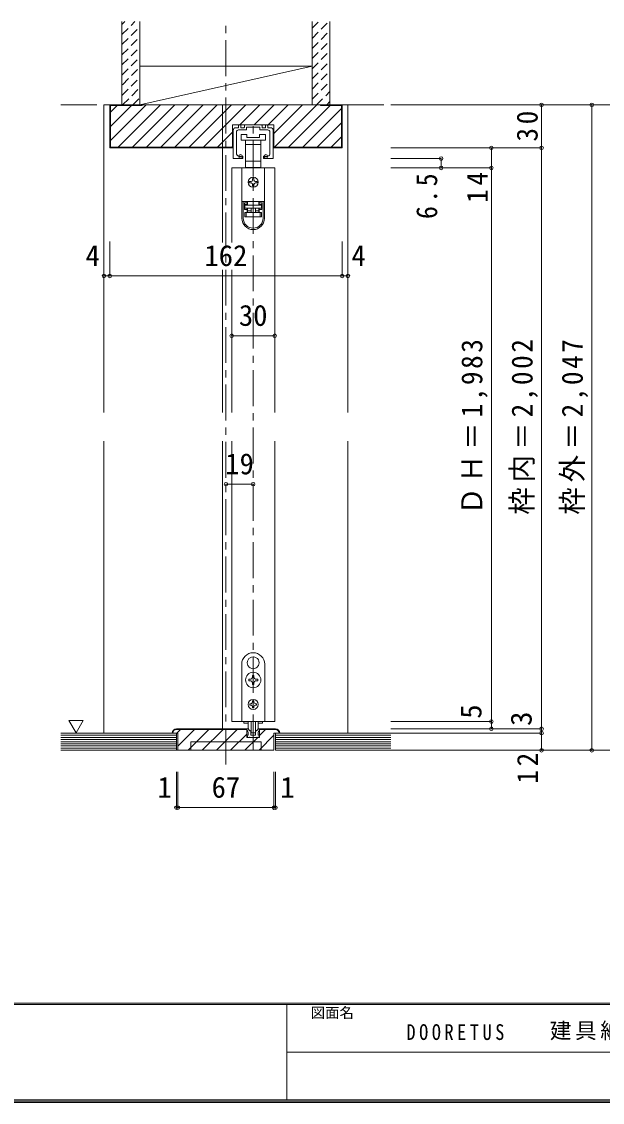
# Model space of a CAD drawing. Units: millimetres at full size, sheet at 1:5; details may follow other scales. Extents: x -957 to 993, y -689 to 708.
# Drawn here: x -167 to 238, y -689 to 64 of the extents above; entities that cross this region are included whole.
import ezdxf
from ezdxf.enums import TextEntityAlignment as Align

# ---------------------------------------------------------------- set-up
doc = ezdxf.new("R2010")
doc.units = ezdxf.units.MM
doc.header["$LTSCALE"] = 5
doc.header["$PDMODE"] = 32
doc.header["$PDSIZE"] = 2.5
doc.linetypes.add('CHAIN1', pattern=[8, 5, -1, 1, -1])
doc.linetypes.add('DASHED1', pattern=[1.8, 1.2, -0.6])
for name, color, linetype, lineweight in [('0-B_寸法', 7, 'Continuous', 9), ('F-0_補助線', 7, 'Continuous', 9), ('F-1_枠', 6, 'Continuous', 9)]:
    doc.layers.add(name, color=color, linetype=linetype, lineweight=lineweight)
doc.layers.add('F-A_文字', color=7, linetype='Continuous')
doc.styles.add('ＭＳ ゴシック', font='')
doc.styles.get('ＭＳ ゴシック').set_extended_font_data('MS Gothic')

# ---------------------------------------------------------------- blocks, each defined once
blk = doc.blocks.new('01')
at = {"layer": '0-B_寸法'}
for p, q in [((-8.95, 7.72), (-9.85, 7.72)), ((-5.85, 7.72), (5.85, 7.72)), ((8.95, 7.72), (9.85, 7.72)), ((-14, 3.72), (-14, -15.48)), ((-12, 5.72), (-10.45, 5.72)), ((-11.65, 2.72), (-11.65, -12.157)), ((-10.15, 6.02), (-10.15, 7.42)), ((-10.15, 4.22), (-4.95, 4.22)), ((-8.65, 6.02), (-8.65, 7.42)), ((-6.45, 5.72), (-8.35, 5.72)), ((-6.15, 7.42), (-6.15, 6.02)), ((-4.65, 4.52), (-4.65, 5.92)), ((-4.35, 6.22), (-0.3, 6.22)), ((0, 6.52), (-0.3, 6.22)), ((0, 6.52), (0.3, 6.22)), ((4.35, 6.22), (0.3, 6.22)), ((4.65, 4.52), (4.65, 5.92)), ((10.15, 4.22), (4.95, 4.22)), ((6.15, 7.42), (6.15, 6.02)), ((6.45, 5.72), (8.35, 5.72)), ((8.65, 6.02), (8.65, 7.42)), ((10.15, 6.02), (10.15, 7.42)), ((12, 5.72), (10.45, 5.72)), ((11.65, 2.72), (11.65, -12.157)), ((14, 3.72), (14, -15.48)), ((-7.15, -15.48), (-7.15, -14.405)), ((7.15, -15.48), (7.15, -14.405)), ((-13.7, -15.78), (-7.45, -15.78)), ((13.7, -15.78), (7.45, -15.78))]:
    blk.add_line(p, q, dxfattribs=at)
for centre, radius, start, end in [((-9.85, 7.42), 0.3, 90, 180), ((-8.95, 7.42), 0.3, 0, 90), ((-5.85, 7.42), 0.3, 90, 180), ((5.85, 7.42), 0.3, 0, 90), ((8.95, 7.42), 0.3, 90, 180), ((9.85, 7.42), 0.3, 0, 90), ((-12, 3.72), 2, 90, 180), ((-10.15, 2.72), 1.5, 90, 180), ((-10.45, 6.02), 0.3, 270, 0), ((-8.35, 6.02), 0.3, 180, 270), ((-6.45, 6.02), 0.3, 270, 0), ((-4.95, 4.52), 0.3, 270, 0), ((-4.35, 5.92), 0.3, 90, 180), ((4.35, 5.92), 0.3, 0, 90), ((4.95, 4.52), 0.3, 180, 270), ((6.45, 6.02), 0.3, 180, 270), ((8.35, 6.02), 0.3, 270, 0), ((10.45, 6.02), 0.3, 180, 270), ((10.15, 2.72), 1.5, 0, 90), ((12, 3.72), 2, 0, 90), ((-9.65, -12.157), 2, 180, 253.54075), ((-8.8, -9.28), 5, 253.54075, 284.75682), ((-7.45, -14.405), 0.3, 0, 104.75682), ((7.45, -14.405), 0.3, 75.24318, 180), ((8.8, -9.28), 5, 255.24318, 286.45925), ((9.65, -12.157), 2, 286.45925, 0), ((-13.7, -15.48), 0.3, 180, 270), ((-7.45, -15.48), 0.3, 270, 0), ((7.45, -15.48), 0.3, 180, 270), ((13.7, -15.48), 0.3, 270, 0)]:
    blk.add_arc(centre, radius, start, end, dxfattribs=at)
for p in [(-8.8, -14.28), (8.8, -14.28)]:
    blk.add_point(p, dxfattribs=at)

msp = doc.modelspace()

# ---------------------------------------------------------------- linework, layer by layer
at = {"layer": '0-B_寸法'}
for p, q in [((-97.205, 6.407), (-97.205, 64.407)), ((-84.705, 6.407), (-84.705, 64.407)), ((35.295, 6.407), (35.295, 64.407)), ((47.795, 6.407), (47.795, 64.407)), ((-84.705, 6.407), (35.295, 33.407)), ((-84.705, 33.407), (35.295, 33.407)), ((-109.705, 6.407), (-105.705, 6.407)), ((-109.705, 6.407), (-109.705, -208.093)), ((-105.705, -23.593), (-105.705, 6.407)), ((-105.206, -18.579), (-80.22, 6.407)), ((-105.206, -23.093), (-105.206, 5.907)), ((-105.206, -8.68), (-90.619, 5.907)), ((-105.206, 1.22), (-100.519, 5.907)), ((-99.82, -23.093), (-70.32, 6.407)), ((-89.921, -23.093), (-60.421, 6.407)), ((-84.705, 6.407), (35.295, 6.407)), ((-80.021, -23.093), (-50.521, 6.407)), ((-40.622, 6.407), (-70.122, -23.093)), ((-30.722, 6.407), (-60.222, -23.093)), ((-50.323, -23.093), (-20.823, 6.407)), ((-40.423, -23.093), (-10.923, 6.407)), ((-27.205, 6.407), (-27.205, -89.57)), ((-15.024, -7.593), (-1.024, 6.407)), ((-5.124, -7.593), (8.876, 6.407)), ((4.775, -7.593), (18.775, 6.407)), ((8.695, -13.574), (28.675, 6.407)), ((9.074, -23.093), (38.574, 6.407)), ((18.974, -23.093), (47.974, 5.907)), ((28.873, -23.093), (55.795, 3.828)), ((41.295, 5.907), (41.295, 6.407)), ((41.295, 5.907), (55.795, 5.907)), ((55.795, -23.093), (55.795, 5.907)), ((56.295, -23.593), (56.295, 6.407)), ((60.295, -208.093), (60.295, 6.407)), ((230.295, 6.407), (90.295, 6.407)), ((195.295, 6.407), (195.295, -23.593)), ((230.295, 6.407), (230.295, -431.593)), ((38.773, -23.093), (55.795, -6.072)), ((-30.524, -23.093), (-20.105, -12.675)), ((-20.105, -23.593), (-20.105, -7.593)), ((8.695, -7.593), (-20.105, -7.593)), ((-14.205, -14.293), (-14.205, -18.293)), ((-10.205, -14.293), (-14.205, -14.293)), ((-10.205, -16.293), (-10.205, -14.293)), ((-1.205, -14.293), (-1.205, -16.293)), ((2.795, -14.293), (-1.205, -14.293)), ((2.795, -18.293), (2.795, -14.293)), ((8.695, -23.593), (8.695, -7.593)), ((-20.624, -23.093), (-20.105, -22.575)), ((-14.205, -18.293), (-5.705, -18.293)), ((-10.955, -18.293), (-10.955, -21.293)), ((-10.955, -21.293), (-10.955, -32.893)), ((-10.955, -21.293), (-5.705, -21.293)), ((-1.205, -16.293), (-10.205, -16.293)), ((-5.705, -18.293), (2.795, -18.293)), ((-5.705, -21.293), (-0.455, -21.293)), ((-0.455, -21.293), (-0.455, -18.293)), ((-0.455, -32.893), (-0.455, -21.293)), ((48.672, -23.093), (55.795, -15.971)), ((-20.105, -23.593), (-105.705, -23.593)), ((-20.105, -23.093), (-105.206, -23.093)), ((55.795, -23.093), (8.695, -23.093)), ((56.295, -23.593), (8.695, -23.593)), ((195.295, -23.593), (90.295, -23.593)), ((160.295, -23.593), (160.295, -37.593)), ((195.295, -443.593), (195.295, -23.593)), ((-20.705, -37.593), (-20.705, -89.57)), ((9.295, -37.593), (-20.705, -37.593)), ((-13.605, -37.593), (-13.605, -60.893)), ((2.195, -37.593), (-13.605, -37.593)), ((-10.955, -32.893), (-10.955, -37.293)), ((-5.705, -32.893), (-10.955, -32.893)), ((-10.955, -37.293), (-9.705, -37.293)), ((-0.455, -32.893), (-5.705, -32.893)), ((-1.705, -37.593), (-1.705, -37.293)), ((-1.705, -37.293), (-0.455, -37.293)), ((-0.455, -37.293), (-0.455, -32.893)), ((2.195, -37.593), (2.195, -60.893)), ((9.295, -37.593), (9.295, -208.093)), ((125.295, -31.093), (90.295, -31.093)), ((160.295, -37.593), (90.295, -37.593)), ((125.295, -31.093), (125.295, -37.593)), ((160.295, -37.593), (160.295, -423.594)), ((-6.205, -45.093), (-6.205, -46.093)), ((-5.205, -46.093), (-5.205, -45.093)), ((-7.205, -47.093), (-8.205, -47.093)), ((-8.205, -48.093), (-7.205, -48.093)), ((-6.205, -49.093), (-6.205, -50.093)), ((-5.205, -50.093), (-5.205, -49.093)), ((-3.205, -47.093), (-4.205, -47.093)), ((-4.205, -48.093), (-3.205, -48.093)), ((-13.605, -60.893), (-13.605, -60.993)), ((2.195, -60.893), (-13.605, -60.893)), ((-13.605, -60.993), (-13.605, -72.693)), ((-12.605, -60.993), (-13.605, -60.993)), ((-12.605, -72.693), (-12.605, -60.993)), ((-9.905, -60.993), (-12.605, -60.993)), ((-11.805, -61.993), (-9.905, -61.993)), ((-11.805, -61.993), (-11.805, -66.693)), ((-9.905, -62.993), (-11.805, -62.993)), ((-9.905, -66.693), (-11.805, -66.693)), ((-9.705, -63.093), (-11.605, -63.093)), ((-11.605, -63.093), (-11.605, -63.593)), ((-10.605, -60.993), (-10.605, -60.893)), ((-9.905, -60.993), (-9.905, -61.993)), ((-9.905, -61.993), (-9.905, -62.993)), ((-9.905, -66.693), (-9.905, -68.593)), ((-9.705, -63.093), (-9.705, -60.893)), ((-9.705, -67.593), (-9.705, -65.593)), ((-9.705, -67.593), (-7.205, -67.593)), ((-9.705, -68.593), (-9.705, -67.593)), ((-7.205, -65.593), (-7.205, -68.593)), ((-4.205, -65.593), (-4.205, -68.593)), ((-1.705, -60.893), (-1.705, -63.093)), ((0.195, -63.093), (-1.705, -63.093)), ((-1.705, -65.593), (-1.705, -67.593)), ((-1.505, -61.993), (-1.505, -60.993)), ((1.195, -60.993), (-1.505, -60.993)), ((-1.505, -61.993), (0.395, -61.993)), ((-1.505, -65.693), (0.395, -65.693)), ((-1.505, -66.693), (-1.505, -65.693)), ((-1.505, -68.593), (-1.505, -66.693)), ((0.395, -66.693), (-1.505, -66.693)), ((-0.805, -60.893), (-0.805, -60.993)), ((0.195, -63.593), (0.195, -63.093)), ((0.395, -66.693), (0.395, -61.993)), ((2.195, -60.893), (2.195, -60.993)), ((2.195, -72.693), (2.195, -60.993)), ((-11.605, -71.593), (-11.605, -68.593)), ((-11.605, -68.593), (-10.605, -68.593)), ((-10.605, -71.593), (-11.605, -71.593)), ((-10.605, -68.593), (-10.605, -71.593)), ((-10.605, -68.593), (-0.805, -68.593)), ((-0.805, -71.593), (-10.605, -71.593)), ((-0.805, -71.593), (-0.805, -68.593)), ((-0.805, -68.593), (0.195, -68.593)), ((0.195, -71.593), (-0.805, -71.593)), ((0.195, -68.593), (0.195, -71.593)), ((-105.705, -112.898), (-105.705, -88.839)), ((56.295, -112.898), (56.295, -92.339)), ((-105.705, -112.898), (56.295, -112.898)), ((-27.205, -108.683), (-27.205, -208.093)), ((-20.705, -108.683), (-20.705, -208.093)), ((-20.705, -154.594), (9.295, -154.594)), ((-109.705, -228.093), (-109.705, -431.594)), ((-27.205, -228.093), (-27.205, -428.594)), ((-20.705, -228.093), (-20.705, -423.594)), ((9.295, -228.093), (9.295, -423.594)), ((60.295, -431.594), (60.295, -228.093)), ((-13.705, -423.594), (-13.705, -383.594)), ((-5.804, -378.445), (-5.705, -378.544)), ((-5.607, -378.445), (-5.705, -378.544)), ((2.295, -383.594), (2.295, -423.594)), ((-9.348, -384.582), (-9.213, -384.619)), ((-9.249, -384.754), (-9.213, -384.619)), ((-6.205, -391.444), (-6.205, -392.394)), ((-5.205, -391.444), (-6.205, -391.444)), ((-5.205, -392.394), (-5.205, -391.444)), ((-2.063, -384.582), (-2.198, -384.619)), ((-2.162, -384.754), (-2.198, -384.619)), ((-7.905, -394.094), (-8.855, -394.094)), ((-8.855, -394.094), (-8.855, -395.094)), ((-8.855, -395.094), (-7.905, -395.094)), ((-5.205, -397.744), (-5.205, -396.794)), ((-2.555, -394.094), (-3.505, -394.094)), ((-3.505, -395.094), (-2.555, -395.094)), ((-2.555, -395.094), (-2.555, -394.094)), ((-7.505, -411.094), (-8.105, -411.094)), ((-8.105, -411.094), (-8.105, -412.094)), ((-8.105, -412.094), (-7.505, -412.094)), ((-6.205, -409.194), (-5.205, -409.194)), ((-6.205, -409.194), (-6.205, -409.794)), ((-6.205, -413.394), (-6.205, -413.994)), ((-5.205, -413.994), (-6.205, -413.994)), ((-5.205, -409.194), (-5.205, -409.794)), ((-5.205, -413.394), (-5.205, -413.994)), ((-3.905, -411.094), (-3.305, -411.094)), ((-134.141, -422.78), (-129.141, -431.44)), ((-59.206, -429.093), (-10.105, -429.093)), ((-59.205, -428.594), (-10.105, -428.594)), ((-58.941, -431.594), (-56.441, -429.093)), ((-58.205, -440.758), (-46.541, -429.093)), ((-51.142, -443.594), (-36.642, -429.093)), ((-41.242, -443.594), (-26.742, -429.093)), ((-31.343, -443.594), (-16.843, -429.093)), ((-20.705, -423.594), (9.295, -423.594)), ((2.295, -423.594), (-13.705, -423.594)), ((-12.305, -423.594), (-12.305, -424.794)), ((-12.305, -424.794), (-9.173, -424.794)), ((-10.205, -428.594), (-9.663, -428.594)), ((-10.205, -429.594), (-10.205, -428.594)), ((-10.105, -434.593), (-10.105, -428.593)), ((-8.043, -430.006), (-9.309, -428.74)), ((-9.205, -428.015), (-9.205, -423.594)), ((-7.205, -423.594), (-7.205, -431.215)), ((-4.205, -423.594), (-4.205, -431.215)), ((-3.368, -430.006), (-2.102, -428.74)), ((-2.238, -424.794), (0.895, -424.794)), ((-2.205, -428.015), (-2.205, -423.594)), ((-1.305, -428.594), (9.795, -428.594)), ((-1.305, -429.093), (9.795, -429.093)), ((-1.305, -433.355), (2.956, -429.093)), ((0.895, -423.594), (0.895, -424.794)), ((160.295, -423.594), (90.295, -423.594)), ((195.295, -428.594), (90.295, -428.594)), ((160.295, -423.594), (160.295, -428.594)), ((-59.205, -431.594), (-139.705, -431.594)), ((-59.205, -433.094), (-139.705, -433.094)), ((-59.205, -434.594), (-139.705, -434.594)), ((-59.205, -436.094), (-139.705, -436.094)), ((-58.205, -431.594), (-62.205, -431.594)), ((-59.205, -443.593), (-59.205, -431.594)), ((-58.205, -443.594), (-58.205, -431.594)), ((-21.443, -443.594), (-10.105, -432.256)), ((-11.544, -443.594), (-2.544, -434.593)), ((-9.505, -434.593), (-9.991, -433.367)), ((-9.205, -433.093), (-9.805, -433.093)), ((-8.405, -434.593), (-9.505, -434.593)), ((-9.205, -433.093), (-9.205, -431.83)), ((-8.405, -434.593), (-8.205, -434.393)), ((-8.205, -434.393), (-8.005, -434.593)), ((-3.405, -434.593), (-8.005, -434.593)), ((-7.831, -430.094), (-7.505, -430.094)), ((-7.305, -432.793), (-7.305, -430.294)), ((-4.505, -431.515), (-6.905, -431.515)), ((-5.705, -433.393), (-5.405, -433.093)), ((-5.405, -433.093), (-4.405, -433.093)), ((-4.105, -432.793), (-4.105, -430.294)), ((-3.58, -430.094), (-3.905, -430.094)), ((-3.205, -434.393), (-3.405, -434.593)), ((-3.005, -434.593), (-3.205, -434.393)), ((-3.005, -434.593), (-1.905, -434.593)), ((-2.205, -433.093), (-2.205, -431.83)), ((-2.205, -433.093), (-1.605, -433.093)), ((-1.905, -434.593), (-1.42, -433.367)), ((-1.644, -443.594), (8.795, -433.155)), ((9.795, -443.593), (9.795, -431.594)), ((9.795, -431.594), (90.295, -431.594)), ((9.795, -433.094), (90.295, -433.094)), ((9.795, -434.594), (90.295, -434.594)), ((9.795, -436.094), (90.295, -436.094)), ((195.295, -431.593), (90.295, -431.593)), ((230.295, -443.593), (230.295, -431.593)), ((-59.205, -437.594), (-139.705, -437.594)), ((-59.205, -439.094), (-139.705, -439.094)), ((-59.205, -440.594), (-139.705, -440.594)), ((-59.205, -442.094), (-139.705, -442.094)), ((-59.205, -443.594), (-139.705, -443.594)), ((8.795, -443.594), (-58.205, -443.594)), ((-0.205, -443.594), (-0.205, -437.593)), ((9.795, -437.594), (90.295, -437.594)), ((9.795, -439.094), (90.295, -439.094)), ((9.795, -440.594), (90.295, -440.594)), ((9.795, -442.094), (90.295, -442.094)), ((9.795, -443.594), (90.295, -443.594)), ((230.295, -443.593), (90.295, -443.593))]:
    msp.add_line(p, q, dxfattribs=at)
at = {"layer": '0-B_寸法', "linetype": 'DASHED1'}
for p, q in [((-97.177, 55.44), (-88.211, 64.407)), ((-97.177, 62.511), (-95.282, 64.407)), ((-97.177, 48.369), (-84.677, 60.869)), ((35.295, 52.732), (46.969, 64.407)), ((35.295, 59.803), (39.898, 64.407)), ((-97.177, 41.298), (-84.677, 53.798)), ((35.295, 45.661), (47.795, 58.161)), ((-97.177, 34.227), (-84.677, 46.727)), ((35.295, 38.59), (47.795, 51.09)), ((-97.177, 27.156), (-84.677, 39.656)), ((35.295, 31.519), (47.795, 44.019)), ((-96.856, 20.407), (-84.677, 32.585)), ((35.295, 24.448), (47.795, 36.948)), ((-97.205, 12.986), (-84.677, 25.514)), ((35.295, 17.377), (47.795, 29.877)), ((35.295, 10.306), (47.795, 22.806)), ((-96.714, 6.407), (-84.677, 18.443)), ((38.466, 6.407), (47.795, 15.735)), ((-89.643, 6.407), (-84.677, 11.372)), ((45.537, 6.407), (47.795, 8.664))]:
    msp.add_line(p, q, dxfattribs=at)
at = {"layer": '0-B_寸法', "linetype": 'CHAIN1'}
for p, q in [((-24.705, -453.593), (-24.705, 64.407)), ((-139.705, 6.407), (249.295, 6.407)), ((-5.705, -443.593), (-5.705, -7.593)), ((-139.705, -443.593), (249.295, -443.593))]:
    msp.add_line(p, q, dxfattribs=at)
at = {"layer": '0-B_寸法', "color": 4}
for p, q in [((-109.705, -112.898), (-109.705, -88.839)), ((-105.705, -112.898), (-105.705, -88.839)), ((56.295, -112.898), (56.295, -88.839)), ((60.295, -112.898), (60.295, -88.839)), ((-105.705, -112.898), (-109.705, -112.898)), ((56.295, -112.898), (60.295, -112.898)), ((-24.705, -258.093), (-5.705, -258.093)), ((-59.205, -483.593), (-59.205, -458.593)), ((-58.205, -483.593), (-58.205, -458.593)), ((8.795, -483.593), (8.795, -458.593)), ((9.795, -483.593), (9.795, -458.593)), ((-59.205, -483.593), (-58.205, -483.593)), ((-58.205, -483.593), (8.795, -483.593)), ((8.795, -483.593), (9.795, -483.593))]:
    msp.add_line(p, q, dxfattribs=at)
at = {"layer": '0-B_寸法'}
for points in [[(60.295, 6.407), (56.295, 6.407), (-105.705, 6.407)], [(-83.205, 6.407), (-83.205, 5.907), (-105.206, 5.907)], [(-1.705, -37.293), (-9.705, -37.293), (-9.705, -37.593)], [(-11.805, -65.693), (-9.905, -65.693), (-9.905, -66.693)], [(-4.205, -67.593), (-1.705, -67.593), (-1.705, -68.593)], [(0.395, -62.993), (-1.505, -62.993), (-1.505, -61.993)], [(2.195, -60.993), (1.195, -60.993), (1.195, -72.693)], [(-6.205, -396.794), (-6.205, -397.744), (-5.205, -397.744)], [(-3.305, -411.094), (-3.305, -412.094), (-3.905, -412.094)], [(-134.141, -422.78), (-124.141, -422.78), (-129.141, -431.44)], [(-10.105, -434.593), (-1.305, -434.593), (-1.305, -428.593)], [(-1.205, -429.594), (-1.205, -428.594), (-1.748, -428.594)], [(-7.005, -433.093), (-6.005, -433.093), (-5.705, -433.393)], [(8.795, -443.594), (8.795, -431.594), (12.795, -431.594)], [(-49.205, -443.594), (-49.205, -437.593), (-0.205, -437.593)]]:
    msp.add_lwpolyline(points, dxfattribs=at)
msp.add_lwpolyline([(0.195, -65.593), (-11.605, -65.593), (-11.605, -63.593), (0.195, -63.593)], close=True, dxfattribs=at)
for centre, radius in [((-5.705, -47.593), 3.5), ((-5.705, -394.594), 5.35), ((-5.705, -411.594), 3.5)]:
    msp.add_circle(centre, radius, dxfattribs=at)
for centre, radius, start, end in [((-5.705, -45.093), 0.5, 90, 180), ((-5.705, -45.093), 0.5, 0, 90), ((-8.205, -47.593), 0.5, 90, 180), ((-8.205, -47.593), 0.5, 180, 270), ((-7.205, -46.093), 1, 270, 0), ((-7.205, -49.093), 1, 0, 90), ((-5.705, -50.093), 0.5, 180, 270), ((-5.705, -50.093), 0.5, 270, 0), ((-4.205, -46.093), 1, 180, 270), ((-4.205, -49.093), 1, 90, 180), ((-3.205, -47.593), 0.5, 0, 90), ((-3.205, -47.593), 0.5, 270, 0), ((-5.705, -72.693), 7.9, 180, 0), ((-5.705, -72.693), 6.9, 180, 0), ((-5.705, -383.594), 8, 0, 180), ((-5.705, -382.594), 4.15, 91.3645, 208.6355), ((-5.705, -382.594), 4.15, 331.3645, 88.6355), ((-5.705, -382.594), 4.15, 211.3645, 328.6355), ((-7.905, -392.394), 1.7, 270, 0), ((-7.905, -396.794), 1.7, 0, 90), ((-3.505, -392.394), 1.7, 180, 270), ((-3.505, -396.794), 1.7, 90, 180), ((-7.505, -409.794), 1.3, 270, 0), ((-7.505, -413.394), 1.3, 0, 90), ((-3.905, -409.794), 1.3, 180, 270), ((-3.905, -413.394), 1.3, 90, 180), ((-59.205, -431.594), 3, 90, 180), ((-59.205, -431.594), 2.5, 90, 180), ((-9.663, -429.094), 0.5, 45, 90), ((-7.205, -428.015), 2, 180, 264.78409), ((-4.205, -428.015), 2, 275.21591, 0), ((-1.748, -429.094), 0.5, 90, 135), ((9.795, -431.594), 3, 0, 90), ((9.795, -431.594), 2.5, 0, 90), ((-12.205, -431.83), 3, 0, 48.19), ((-9.805, -433.293), 0.2, 90, 201.616), ((-7.831, -429.794), 0.3, 225, 270), ((-7.505, -430.294), 0.2, 0, 90), ((-7.405, -430.206), 0.2, 0, 84.78409), ((-7.005, -432.793), 0.3, 180, 270), ((-6.905, -431.215), 0.3, 180, 270), ((-4.505, -431.215), 0.3, 270, 0), ((-4.405, -432.793), 0.3, 270, 0), ((-4.005, -430.206), 0.2, 95.21591, 180), ((-3.905, -430.294), 0.2, 90, 180), ((-3.58, -429.794), 0.3, 270, 315), ((0.794, -431.83), 3, 131.81, 180), ((-1.605, -433.293), 0.2, 338.384, 90)]:
    msp.add_arc(centre, radius, start, end, dxfattribs=at)
for p in [(195.295, 6.407), (230.295, 6.407), (160.295, -23.593), (195.295, -23.593), (125.295, -31.093), (125.295, -37.593), (160.295, -37.593), (-109.705, -112.898), (-105.705, -112.898), (56.295, -112.898), (60.295, -112.898), (-20.705, -154.594), (9.295, -154.594), (-24.705, -258.093), (-5.705, -258.093), (160.295, -423.594), (160.295, -428.594), (195.295, -428.594), (195.295, -431.593), (195.295, -443.593), (230.295, -443.593), (-59.205, -483.593), (-58.205, -483.593), (8.795, -483.593), (9.795, -483.593)]:
    msp.add_point(p, dxfattribs=at)
at = {"layer": 'F-1_枠'}
for p, q in [((992.782, -619.898), (-957.218, -619.898)), ((992.782, -620.731), (-957.218, -620.731)), ((17.782, -620.731), (17.782, -687.398)), ((17.782, -654.065), (991.115, -654.066)), ((992.782, -687.398), (-957.218, -687.398)), ((992.782, -688.231), (-957.218, -688.231)), ((992.782, -689.065), (-957.218, -689.065))]:
    msp.add_line(p, q, dxfattribs=at)

# ---------------------------------------------------------------- block references
at = {"layer": '0-B_寸法'}
msp.add_blockref('01', (-5.705, -15.313), dxfattribs=at)

# ---------------------------------------------------------------- texts
at = {"layer": '0-B_寸法', "style": 'ＭＳ ゴシック'}
for s, p in [('4', (-122.569, -110.398)), ('162', (-39.705, -110.398)), ('4', (62.786, -110.398)), ('30', (-15.705, -152.094)), ('19', (-25.205, -255.593)), ('1', (-72.426, -481.093)), ('67', (-34.705, -481.093)), ('1', (13.169, -481.093))]:
    msp.add_text(s, height=14.66, dxfattribs=at).set_placement(p, align=Align.BOTTOM_LEFT)
for s, p in [('5', (157.795, -421.594)), ('3', (192.795, -426.594))]:
    msp.add_text(s, height=14.66, rotation=90, dxfattribs=at).set_placement(p, align=Align.BOTTOM_LEFT)
at = {"layer": '0-B_寸法', "char_height": 14.66, "attachment_point": 7, "rotation": 90, "style": 'ＭＳ ゴシック'}
for s, insert in [('\\T1.27;\\W0.95;30', (192.795, -19.218)), ('\\T1.27;\\W0.9;6.5', (122.795, -73.195)), ('\\T1.27;\\W0.95;14', (157.795, -61.945)), ('\\T1.19;\\W0.95;ＤＨ＝1,983', (157.795, -279.344)), ('\\T1.19;\\W0.95;枠内＝2,002', (192.795, -279.344)), ('\\T1.19;\\W0.95;枠外＝2,047', (227.795, -279.344)), ('\\T1.27;\\W0.95;12', (192.795, -466.843))]:
    msp.add_mtext(s, dxfattribs=dict(at, insert=insert))
at = {"layer": 'F-0_補助線', "insert": (101.115, -645.731), "char_height": 11, "attachment_point": 7, "style": 'ＭＳ ゴシック'}
msp.add_mtext('\\T1.39;\\W0.85;DOORETUS', dxfattribs=at)
at = {"layer": 'F-A_文字', "style": 'ＭＳ ゴシック'}
msp.add_text('図面名', height=7.331, dxfattribs=at).set_placement((34.449, -632.398), align=Align.BOTTOM_LEFT)
at = {"layer": 'F-A_文字', "insert": (201.115, -645.731), "char_height": 11, "attachment_point": 7, "style": 'ＭＳ ゴシック'}
msp.add_mtext('\\T1.17;建具納まり図', dxfattribs=at)

doc.saveas('drawing.dxf')
